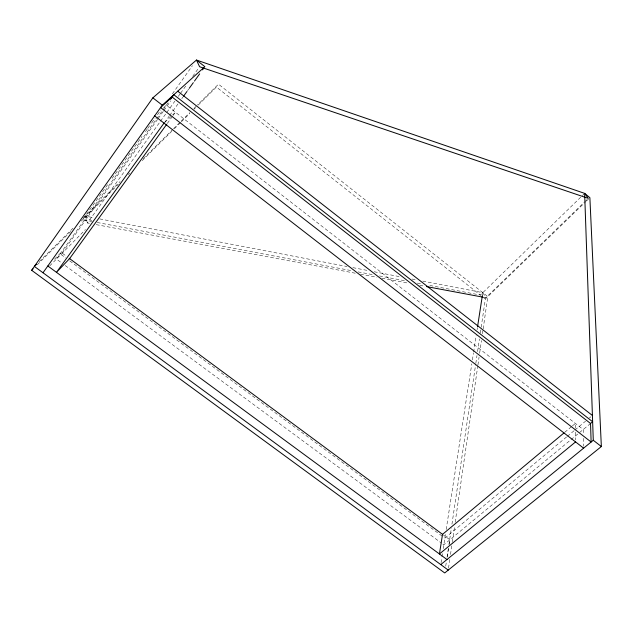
<?xml version="1.0" encoding="UTF-8"?>
<svg xmlns="http://www.w3.org/2000/svg" width="633" height="633" viewBox="0 0 633 633"><rect width="100%" height="100%" fill="white"/><g stroke="black" fill="none" stroke-linecap="round" stroke-linejoin="round"><path stroke-width="0.47" stroke-dasharray="3.17 2.37" d="M448.536 568.141L449.81 559.35M450.514 554.468L452.215 542.742M452.35 541.769L454.613 526.142M455.182 522.233L477.78 365.953M477.923 364.98L479.054 357.162M479.624 353.261L481.46 340.562M482.449 333.726L483.011 329.817M483.153 328.836L487.814 296.608L218.488 84.189L197.409 105.054M445.727 566.124L446.305 562.231M447.033 557.349L448.33 548.574M448.908 544.681L451.369 528.104M451.946 524.203L475.676 364.299M475.818 363.326L476.981 355.524M477.559 351.624L479.434 338.956M480.305 333.1L481.033 328.226M481.175 327.253L485.369 298.974L585.628 201.8M447.389 556.708L448.647 548.249M449.201 544.491L449.897 539.791L443.535 535.091M441.051 562.705L441.81 557.768M441.961 556.795L442.57 552.894M443.235 548.582L445.585 533.405M446.186 529.505L471.814 363.817M472.416 359.916L473.468 353.095M473.619 352.122L476.182 335.553M477.092 329.706L477.393 327.752M482.362 295.587L482.821 292.668L422.694 281.092M107.578 184.733L82.622 219.722L91.358 221.376M112.16 178.292L141.982 136.467M145.424 131.64L147.149 129.227M147.718 128.42L151.16 123.593M151.738 122.794L155.18 117.967M157.467 114.747L160.909 109.92M172.382 93.834L192.456 65.682M168.109 102.744L56.448 259.071L62.018 263.178M157.593 119.352L60.997 254.442L65.769 257.963M158.171 118.545L163.346 111.305M163.923 110.506L170.823 100.853M89.395 223.354L87.449 222.99L159.912 122.027M160.489 121.219L166.234 113.212M166.811 112.405L174.866 101.193M178.316 96.382L180.041 93.977M180.619 93.178L186.363 85.162M192.693 76.348L198.446 68.332M164.477 122.683L169.09 116.282M169.668 115.483L178.316 103.48M181.782 98.677L182.929 97.078M187.55 90.677L188.697 89.071M167.334 123.443L172.532 116.243M173.118 115.443L175.428 112.247L172.572 114.961M49.73 265.915L85.431 229.565M54.525 259.19L61.211 252.401L66.782 256.515M37.236 264.752L70.754 231.496M81.23 221.107L118.418 184.219M128.214 174.502L129.615 173.11M142.211 160.616L171.606 131.466M174.399 128.689L180.698 122.438M181.402 121.75L189.797 113.418M193.999 109.256L195.391 107.863M198.192 105.086L216.391 87.037L480.716 295.31M39.246 261.595L73.721 227.469M83.564 217.736L120.104 181.568M143.295 158.614L172.809 129.401M173.513 128.705L180.54 121.75M181.244 121.053L189.678 112.706M193.896 108.536L196.705 105.751M584.639 193.374L480.376 295.041L427.995 285.127M483.881 297.336L485.82 297.7L584.014 202.473M584.718 201.785L586.838 199.735M586.34 201.112L589.877 197.678M164.73 122.438L171.859 115.641M163.607 107.705L166.36 105.189L583.222 429.53L583.325 434.428M564.755 432.299L571.591 426.595M572.343 425.962L575.381 423.43L575.429 428.296M444.849 538.121L566.559 436.976M567.318 436.343L574.163 430.654M574.922 430.021L585.572 421.174M589.378 418.009L590.898 416.751M590.534 423.477L443.812 544.815L442.222 543.644M96.192 224.636L355.619 273.282M360.478 274.192L376.999 277.294M381.857 278.204L408.087 283.125M419.75 285.309L423.635 286.037M97.181 222.484L352.32 270.797M358.143 271.897L373.668 274.833M379.484 275.941L404.709 280.712M417.321 283.101L421.198 283.837M87.449 222.99L85.21 216.106L92.964 217.594M99.753 218.907L347.05 266.525M352.866 267.64L367.417 270.441M374.206 271.755L399.415 276.605M412.028 279.034L415.905 279.778M65.199 265.52L441.43 543.059M69.741 260.899L443.266 536.942M85.21 216.106L92.956 221.906M483.232 297.288L485.369 298.974M482.821 292.668L485.82 297.7M583.412 438.353L583.571 446.194M575.468 432.189L575.547 439.975"/><path stroke-width="0.95" d="M477.543 326.778L482.362 295.587M31.65 270.291L152.854 97.838L196.467 60.048L584.639 193.374L589.877 197.678L601.35 446.542L444.714 572.952L31.65 270.291L33.051 268.898M43.004 272.76L162.285 105.173L204.847 66.671L196.467 60.048L199.593 66.734L588.247 198.358L584.639 193.374L593.287 440.275L601.35 446.542M170.578 99.278L173.83 94.721L592.638 421.744L590.36 423.627M164.018 123.118L56.472 272.332L69.614 258.612L166.756 124.242M183.507 96.271L186.972 91.476M189.275 88.272L193.318 82.67M194.466 81.071L199.656 73.871M202.544 69.867L203.699 68.269M36.477 264.333L34.372 266.422L448.259 570.096M563.995 432.932L442.538 534.347L439.429 553.978L575.563 441.921M440.758 564.589L593.287 440.275M426.555 286.583L482.908 297.154M47.831 265.979L446.977 559.525M69.163 258.28L442.744 534.505M154.666 115.871L583.618 448.156M152.854 97.838L162.285 105.173M177.723 91.207L592.417 415.485M172.16 97.063L160.584 107.563L591.127 442.032L590.534 423.477L172.16 97.063"/></g></svg>
